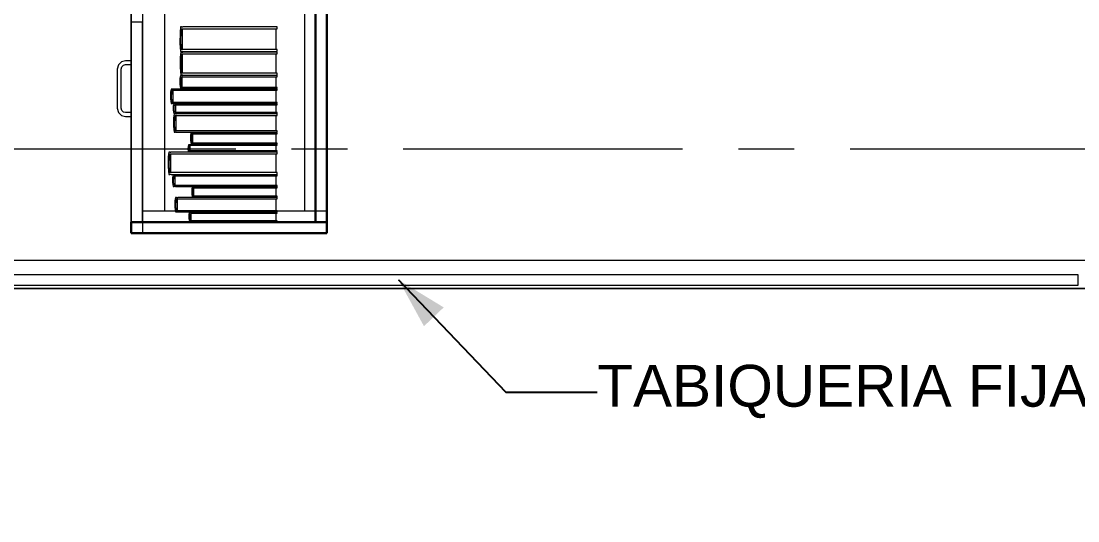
# Model space of a CAD drawing. Header units: inches. Extents: x -19 to 5698, y -728 to 92.
# Drawn here: x 118.461 to 120.353, y 29.283 to 30.179 of the extents above; entities that cross this region are included whole.
import ezdxf

# ---------------------------------------------------------------- set-up
doc = ezdxf.new("R2010")
doc.units = ezdxf.units.IN
doc.header["$MEASUREMENT"] = 0
doc.set_wipeout_variables(frame=1)
for name, pattern in [('Hidden Line', [0.195611, 0.141111, -0.0545]), ('Punto & Raya', [0.65, 0.5, -0.075, 0, -0.075]), ('Wipeout_Contour', [1, 0, -1])]:
    doc.linetypes.add(name, pattern=pattern)
doc.layers.get('0').update_dxf_attribs({"color": 61})
for name, color, linetype in [('02 _ ARQ _ ALB _ Ejes Generales', 251, 'Continuous'), ('02 _ ARQ _ ZON _ Espacio.3D', 7, 'Continuous'), ('08 _ STR _ EXT _ 09 Vigas', 251, 'Continuous'), ('Acabado - Muros', 7, 'Continuous'), ('Interior - Mobiliario', 7, 'Continuous'), ('Notas - Etiquetas', 7, 'Continuous')]:
    doc.layers.add(name, color=color, linetype=linetype)
doc.styles.add('Estilo_Generado_4', font='swisse.ttf')
doc.dimstyles.new('Estilo_Generado__8', dxfattribs={"dimtxt": 0.18, "dimasz": 0.0912, "dimexe": 0.18, "dimexo": 0.0625, "dimgap": 0, "dimtad": 0, "dimtih": 1, "dimtoh": 1, "dimdec": 4, "dimzin": 0, "dimdsep": 46, "dimcen": 0.09, "dimadec": 0, "dimazin": 0, "dimtfac": 1, "dimtdec": 4, "dimtmove": 0, "dimatfit": 3, "dimldrblk": 'ARROWHEAD_5', "dimfxl": 1, "dimtolj": 1, "dimtzin": 0, "dimarcsym": 0})

# ---------------------------------------------------------------- blocks, each defined once
blk = doc.blocks.new('ARROWHEAD_5')
at = {"linetype": 'Continuous', "lineweight": 0}
blk.add_hatch(color=0, dxfattribs=at).paths.add_polyline_path([(-1, 0.2679), (0, 0), (-1, -0.2679)])
at = {"color": 0, "linetype": 'Continuous', "lineweight": 0}
blk.add_line((0, 0), (-1, 0), dxfattribs=at)

msp = doc.modelspace()

# ---------------------------------------------------------------- linework, layer by layer
at = {"layer": '02 _ ARQ _ ZON _ Espacio.3D', "color": 254, "linetype": 'Continuous', "lineweight": 0, "flags": 128}
for points in [[(108.57, 31.0002), (112.57, 31.0001), (112.57, 29.6999), (115.57, 29.7), (115.57, 30.8002), (116.07, 30.8001), (116.07, 30.2), (116.67, 30.1999), (116.67, 29.7), (122.57, 29.7), (122.57, 30.2), (122.57, 30.6), (122.812, 30.6), (122.812, 39), (122.57, 39), (122.57, 39.75), (116.07, 39.75), (116.07, 39.65), (116.07, 39), (115.57, 39), (115.57, 39.4), (109.07, 39.4), (109.0699, 39), (108.5699, 39)], [(143.92, 27), (143.92, 29.7), (115.57, 29.7), (112.57, 29.7), (112.57, 17.4)]]:
    msp.add_lwpolyline(points, dxfattribs=at)
at = {"layer": 'Interior - Mobiliario', "color": 175, "linetype": 'Continuous', "lineweight": 13}
for p, q in [((118.6783, 31.2787), (118.6783, 29.8187)), ((118.9883, 29.8187), (118.9883, 31.2787)), ((118.6783, 31.2587), (118.6783, 29.8387)), ((118.7183, 29.8387), (118.7183, 31.2587)), ((118.9683, 31.2587), (118.9683, 29.8387)), ((118.6583, 30.1777), (118.6783, 30.1777)), ((118.7457, 30.1586), (118.7455, 30.1389)), ((118.7467, 30.1683), (118.7457, 30.1586)), ((118.7486, 30.1683), (118.7467, 30.1683)), ((118.7472, 30.1446), (118.7476, 30.1582)), ((118.7476, 30.1582), (118.7484, 30.1648)), ((118.7484, 30.1648), (118.9196, 30.1648)), ((118.7486, 30.1681), (118.7486, 30.1683)), ((118.7489, 30.1679), (118.7486, 30.1681)), ((118.7491, 30.1677), (118.7489, 30.1679)), ((118.7494, 30.1676), (118.7491, 30.1677)), ((118.7493, 30.1648), (118.7493, 30.1277)), ((118.7496, 30.1676), (118.7494, 30.1676)), ((118.7499, 30.1677), (118.7496, 30.1676)), ((118.7501, 30.1678), (118.7499, 30.1677)), ((118.7503, 30.1681), (118.7501, 30.1678)), ((118.7505, 30.1683), (118.7503, 30.1681)), ((118.9196, 30.1683), (118.7505, 30.1683)), ((118.9179, 30.1277), (118.9179, 30.1648)), ((118.9196, 30.1648), (118.9196, 30.1683)), ((118.7455, 30.1389), (118.7467, 30.1241)), ((118.7479, 30.131), (118.7472, 30.1446)), ((118.747, 30.1231), (118.7461, 30.1141)), ((118.7467, 30.1241), (118.7486, 30.1241)), ((118.7489, 30.1231), (118.747, 30.1231)), ((118.7484, 30.1277), (118.7479, 30.131)), ((118.748, 30.1137), (118.7487, 30.1198)), ((118.9196, 30.1277), (118.7484, 30.1277)), ((118.7486, 30.1241), (118.7487, 30.1244)), ((118.7487, 30.1244), (118.7489, 30.1246)), ((118.7487, 30.1198), (118.9196, 30.1198)), ((118.7489, 30.1246), (118.7492, 30.1248)), ((118.749, 30.123), (118.7489, 30.1231)), ((118.7492, 30.1227), (118.749, 30.123)), ((118.7492, 30.1248), (118.7494, 30.1249)), ((118.7494, 30.1225), (118.7492, 30.1227)), ((118.7494, 30.1249), (118.7497, 30.1249)), ((118.7497, 30.1224), (118.7494, 30.1225)), ((118.7496, 30.1198), (118.7496, 30.0853)), ((118.7497, 30.1249), (118.7499, 30.1248)), ((118.75, 30.1224), (118.7497, 30.1224)), ((118.7499, 30.1248), (118.7502, 30.1246)), ((118.7502, 30.1225), (118.75, 30.1224)), ((118.7502, 30.1246), (118.7504, 30.1243)), ((118.7504, 30.1227), (118.7502, 30.1225)), ((118.7504, 30.1243), (118.7505, 30.1241)), ((118.7507, 30.1229), (118.7504, 30.1227)), ((118.7505, 30.1241), (118.9196, 30.1241)), ((118.7508, 30.1231), (118.7507, 30.1229)), ((118.9196, 30.1231), (118.7508, 30.1231)), ((118.9179, 30.0853), (118.9179, 30.1198)), ((118.9196, 30.1241), (118.9196, 30.1277)), ((118.9196, 30.1198), (118.9196, 30.1231)), ((118.6353, 30.1002), (118.6333, 30.0927)), ((118.6408, 30.1057), (118.6353, 30.1002)), ((118.6483, 30.1077), (118.6408, 30.1057)), ((118.6414, 30.0967), (118.6443, 30.0996)), ((118.6443, 30.0996), (118.6483, 30.1007)), ((118.6583, 30.1077), (118.6483, 30.1077)), ((118.6483, 30.1007), (118.6583, 30.1007)), ((118.6583, 30.1007), (118.6583, 30.1077)), ((118.7461, 30.1141), (118.7459, 30.0957)), ((118.7475, 30.101), (118.748, 30.1137)), ((118.7482, 30.0884), (118.7475, 30.101)), ((118.6333, 30.0927), (118.6333, 30.0227)), ((118.6403, 30.0927), (118.6414, 30.0967)), ((118.6403, 30.0227), (118.6403, 30.0927)), ((118.7464, 30.081), (118.7455, 30.0759)), ((118.7459, 30.0957), (118.747, 30.082)), ((118.7483, 30.081), (118.7464, 30.081)), ((118.747, 30.082), (118.7489, 30.082)), ((118.7474, 30.0757), (118.7482, 30.0791)), ((118.7487, 30.0853), (118.7482, 30.0884)), ((118.7482, 30.0791), (118.9196, 30.0791)), ((118.7484, 30.0809), (118.7483, 30.081)), ((118.7486, 30.0807), (118.7484, 30.0809)), ((118.7489, 30.0806), (118.7486, 30.0807)), ((118.9196, 30.0853), (118.7487, 30.0853)), ((118.7489, 30.082), (118.749, 30.0822)), ((118.7491, 30.0806), (118.7489, 30.0806)), ((118.749, 30.0822), (118.7493, 30.0824)), ((118.749, 30.0791), (118.749, 30.0597)), ((118.7494, 30.0806), (118.7491, 30.0806)), ((118.7493, 30.0824), (118.7495, 30.0826)), ((118.7496, 30.0806), (118.7494, 30.0806)), ((118.7495, 30.0826), (118.7498, 30.0827)), ((118.7499, 30.0807), (118.7496, 30.0806)), ((118.7498, 30.0827), (118.75, 30.0826)), ((118.7501, 30.0808), (118.7499, 30.0807)), ((118.75, 30.0826), (118.7503, 30.0826)), ((118.7502, 30.081), (118.7501, 30.0808)), ((118.9196, 30.081), (118.7502, 30.081)), ((118.7503, 30.0826), (118.7505, 30.0824)), ((118.7505, 30.0824), (118.7507, 30.0821)), ((118.7507, 30.0821), (118.7508, 30.082)), ((118.7508, 30.082), (118.9196, 30.082)), ((118.9179, 30.0597), (118.9179, 30.0791)), ((118.9196, 30.082), (118.9196, 30.0853)), ((118.9196, 30.0791), (118.9196, 30.081)), ((118.7455, 30.0759), (118.7453, 30.0656)), ((118.7453, 30.0656), (118.7464, 30.0579)), ((118.7469, 30.0686), (118.7474, 30.0757)), ((118.7476, 30.0615), (118.7469, 30.0686)), ((118.7482, 30.0597), (118.7476, 30.0615)), ((118.9196, 30.0597), (118.7482, 30.0597)), ((118.9196, 30.0579), (118.9196, 30.0597)), ((118.7289, 30.0512), (118.7287, 30.0397)), ((118.7299, 30.0569), (118.7289, 30.0512)), ((118.732, 30.0569), (118.7299, 30.0569)), ((118.7305, 30.043), (118.731, 30.051)), ((118.7313, 30.0351), (118.7305, 30.043)), ((118.731, 30.051), (118.7318, 30.0548)), ((118.7318, 30.0548), (118.9196, 30.0548)), ((118.7321, 30.0568), (118.732, 30.0569)), ((118.7323, 30.0566), (118.7321, 30.0568)), ((118.7326, 30.0565), (118.7323, 30.0566)), ((118.7329, 30.0565), (118.7326, 30.0565)), ((118.7328, 30.0548), (118.7328, 30.0332)), ((118.7332, 30.0564), (118.7329, 30.0565)), ((118.7334, 30.0565), (118.7332, 30.0564)), ((118.7337, 30.0566), (118.7334, 30.0565)), ((118.7339, 30.0567), (118.7337, 30.0566)), ((118.7341, 30.0569), (118.7339, 30.0567)), ((118.9196, 30.0569), (118.7341, 30.0569)), ((118.7464, 30.0579), (118.7483, 30.0579)), ((118.7483, 30.0579), (118.7485, 30.058)), ((118.7485, 30.058), (118.7487, 30.0581)), ((118.7487, 30.0581), (118.7489, 30.0582)), ((118.7489, 30.0582), (118.7492, 30.0583)), ((118.7492, 30.0583), (118.7494, 30.0583)), ((118.7494, 30.0583), (118.7497, 30.0582)), ((118.7497, 30.0582), (118.7499, 30.0581)), ((118.7499, 30.0581), (118.7501, 30.058)), ((118.7501, 30.058), (118.7502, 30.0579)), ((118.7502, 30.0579), (118.9196, 30.0579)), ((118.9177, 30.0332), (118.9177, 30.0548)), ((118.9196, 30.0548), (118.9196, 30.0569)), ((118.6333, 30.0227), (118.6353, 30.0152)), ((118.6414, 30.0187), (118.6403, 30.0227)), ((118.7287, 30.0397), (118.7299, 30.0311)), ((118.7299, 30.0311), (118.732, 30.0311)), ((118.7318, 30.0332), (118.7313, 30.0351)), ((118.9196, 30.0332), (118.7318, 30.0332)), ((118.732, 30.0311), (118.7322, 30.0313)), ((118.7322, 30.0313), (118.7324, 30.0314)), ((118.7324, 30.0314), (118.7327, 30.0315)), ((118.7327, 30.0315), (118.7329, 30.0316)), ((118.7329, 30.0316), (118.7332, 30.0316)), ((118.7332, 30.0316), (118.7335, 30.0315)), ((118.7335, 30.0265), (118.7332, 30.019)), ((118.7335, 30.0315), (118.7338, 30.0314)), ((118.7345, 30.0301), (118.7335, 30.0265)), ((118.7338, 30.0314), (118.734, 30.0312)), ((118.734, 30.0312), (118.7341, 30.0311)), ((118.7341, 30.0311), (118.9196, 30.0311)), ((118.7365, 30.0301), (118.7345, 30.0301)), ((118.735, 30.0211), (118.7355, 30.0263)), ((118.7355, 30.0263), (118.7363, 30.0288)), ((118.7363, 30.0288), (118.9196, 30.0288)), ((118.7366, 30.0301), (118.7365, 30.0301)), ((118.7368, 30.03), (118.7366, 30.0301)), ((118.7371, 30.0299), (118.7368, 30.03)), ((118.7374, 30.0299), (118.7371, 30.0299)), ((118.7373, 30.0288), (118.7373, 30.0147)), ((118.7376, 30.0299), (118.7374, 30.0299)), ((118.7379, 30.0299), (118.7376, 30.0299)), ((118.7382, 30.0299), (118.7379, 30.0299)), ((118.7384, 30.03), (118.7382, 30.0299)), ((118.7385, 30.0301), (118.7384, 30.03)), ((118.9196, 30.0301), (118.7385, 30.0301)), ((118.9178, 30.0147), (118.9178, 30.0288)), ((118.9196, 30.0311), (118.9196, 30.0332)), ((118.9196, 30.0288), (118.9196, 30.0301)), ((118.6353, 30.0152), (118.6408, 30.0097)), ((118.6408, 30.0097), (118.6483, 30.0077)), ((118.6443, 30.0158), (118.6414, 30.0187)), ((118.6483, 30.0147), (118.6443, 30.0158)), ((118.6583, 30.0147), (118.6483, 30.0147)), ((118.6483, 30.0077), (118.6583, 30.0077)), ((118.6583, 30.0077), (118.6583, 30.0147)), ((118.7332, 30.019), (118.7345, 30.0134)), ((118.7343, 30.0052), (118.7341, 29.9905)), ((118.7353, 30.0124), (118.7343, 30.0052)), ((118.7345, 30.0134), (118.7365, 30.0134)), ((118.7358, 30.016), (118.735, 30.0211)), ((118.7373, 30.0124), (118.7353, 30.0124)), ((118.7363, 30.0147), (118.7358, 30.016)), ((118.7358, 29.9947), (118.7363, 30.0048)), ((118.9196, 30.0147), (118.7363, 30.0147)), ((118.7363, 30.0048), (118.7371, 30.0097)), ((118.7365, 30.0134), (118.7366, 30.0135)), ((118.7366, 30.0135), (118.7369, 30.0136)), ((118.7369, 30.0136), (118.7371, 30.0136)), ((118.7371, 30.0136), (118.7374, 30.0136)), ((118.7371, 30.0097), (118.9196, 30.0097)), ((118.7374, 30.0122), (118.7373, 30.0124)), ((118.7374, 30.0136), (118.7377, 30.0136)), ((118.7376, 30.012), (118.7374, 30.0122)), ((118.7379, 30.0119), (118.7376, 30.012)), ((118.7377, 30.0136), (118.738, 30.0136)), ((118.7382, 30.0118), (118.7379, 30.0119)), ((118.738, 30.0136), (118.7382, 30.0135)), ((118.7381, 30.0097), (118.7381, 29.9822)), ((118.7382, 30.0135), (118.7384, 30.0134)), ((118.7384, 30.0118), (118.7382, 30.0118)), ((118.7384, 30.0134), (118.7385, 30.0134)), ((118.7387, 30.0119), (118.7384, 30.0118)), ((118.7385, 30.0134), (118.9196, 30.0134)), ((118.739, 30.012), (118.7387, 30.0119)), ((118.7392, 30.0122), (118.739, 30.012)), ((118.7393, 30.0124), (118.7392, 30.0122)), ((118.9196, 30.0124), (118.7393, 30.0124)), ((118.9178, 29.9822), (118.9178, 30.0097)), ((118.9196, 30.0134), (118.9196, 30.0147)), ((118.9196, 30.0097), (118.9196, 30.0124)), ((118.7341, 29.9905), (118.7353, 29.9796)), ((118.7366, 29.9847), (118.7358, 29.9947)), ((118.7371, 29.9822), (118.7366, 29.9847)), ((118.7353, 29.9796), (118.7373, 29.9796)), ((118.9196, 29.9822), (118.7371, 29.9822)), ((118.7373, 29.9796), (118.7375, 29.9797)), ((118.7375, 29.9797), (118.7377, 29.9799)), ((118.7377, 29.9799), (118.7379, 29.9801)), ((118.7379, 29.9801), (118.7382, 29.9801)), ((118.7382, 29.9801), (118.7385, 29.9801)), ((118.7385, 29.9801), (118.7388, 29.98)), ((118.7388, 29.98), (118.739, 29.9799)), ((118.739, 29.9799), (118.7392, 29.9797)), ((118.7392, 29.9797), (118.7393, 29.9796)), ((118.7393, 29.9796), (118.9196, 29.9796)), ((118.7647, 29.9741), (118.7645, 29.965)), ((118.7645, 29.965), (118.7655, 29.9582)), ((118.7655, 29.9786), (118.7647, 29.9741)), ((118.7672, 29.9786), (118.7655, 29.9786)), ((118.766, 29.9676), (118.7664, 29.9739)), ((118.7666, 29.9614), (118.766, 29.9676)), ((118.7664, 29.9739), (118.7671, 29.9769)), ((118.7671, 29.9769), (118.9196, 29.9769)), ((118.7673, 29.9785), (118.7672, 29.9786)), ((118.7675, 29.9784), (118.7673, 29.9785)), ((118.7677, 29.9783), (118.7675, 29.9784)), ((118.7679, 29.9782), (118.7677, 29.9783)), ((118.7678, 29.9769), (118.7678, 29.9598)), ((118.7681, 29.9782), (118.7679, 29.9782)), ((118.7684, 29.9783), (118.7681, 29.9782)), ((118.7686, 29.9783), (118.7684, 29.9783)), ((118.7688, 29.9785), (118.7686, 29.9783)), ((118.7689, 29.9786), (118.7688, 29.9785)), ((118.9196, 29.9786), (118.7689, 29.9786)), ((118.9181, 29.9598), (118.9181, 29.9769)), ((118.9196, 29.9796), (118.9196, 29.9822)), ((118.9196, 29.9769), (118.9196, 29.9786)), ((118.7601, 29.9546), (118.7599, 29.9492)), ((118.7599, 29.9492), (118.761, 29.9452)), ((118.761, 29.9572), (118.7601, 29.9546)), ((118.7627, 29.9572), (118.761, 29.9572)), ((118.7615, 29.9507), (118.7619, 29.9544)), ((118.7621, 29.947), (118.7615, 29.9507)), ((118.7619, 29.9544), (118.7626, 29.9562)), ((118.7626, 29.9461), (118.7621, 29.947)), ((118.7626, 29.9562), (118.9196, 29.9562)), ((118.9196, 29.9461), (118.7626, 29.9461)), ((118.7628, 29.9571), (118.7627, 29.9572)), ((118.763, 29.9571), (118.7628, 29.9571)), ((118.7632, 29.957), (118.763, 29.9571)), ((118.7635, 29.957), (118.7632, 29.957)), ((118.7634, 29.9562), (118.7634, 29.9461)), ((118.7637, 29.957), (118.7635, 29.957)), ((118.7639, 29.957), (118.7637, 29.957)), ((118.7642, 29.9571), (118.7639, 29.957)), ((118.7644, 29.9571), (118.7642, 29.9571)), ((118.7645, 29.9572), (118.7644, 29.9571)), ((118.9196, 29.9572), (118.7645, 29.9572)), ((118.7655, 29.9582), (118.7672, 29.9582)), ((118.7671, 29.9598), (118.7666, 29.9614)), ((118.9196, 29.9598), (118.7671, 29.9598)), ((118.7672, 29.9582), (118.7673, 29.9583)), ((118.7673, 29.9583), (118.7675, 29.9584)), ((118.7675, 29.9584), (118.7677, 29.9585)), ((118.7677, 29.9585), (118.768, 29.9585)), ((118.768, 29.9585), (118.7682, 29.9585)), ((118.7682, 29.9585), (118.7684, 29.9585)), ((118.7684, 29.9585), (118.7686, 29.9584)), ((118.7686, 29.9584), (118.7688, 29.9583)), ((118.7688, 29.9583), (118.7689, 29.9582)), ((118.7689, 29.9582), (118.9196, 29.9582)), ((118.918, 29.9461), (118.918, 29.9562)), ((118.9196, 29.9582), (118.9196, 29.9598)), ((118.9196, 29.9562), (118.9196, 29.9572)), ((118.9196, 29.9452), (118.9196, 29.9461)), ((118.7246, 29.9354), (118.7243, 29.9175)), ((118.7256, 29.9442), (118.7246, 29.9354)), ((118.7277, 29.9442), (118.7256, 29.9442)), ((118.7262, 29.9226), (118.7267, 29.9349)), ((118.7267, 29.9349), (118.7276, 29.9409)), ((118.7276, 29.9409), (118.9196, 29.9409)), ((118.7278, 29.944), (118.7277, 29.9442)), ((118.7281, 29.9438), (118.7278, 29.944)), ((118.7284, 29.9436), (118.7281, 29.9438)), ((118.7286, 29.9435), (118.7284, 29.9436)), ((118.7285, 29.9409), (118.7285, 29.9073)), ((118.7289, 29.9435), (118.7286, 29.9435)), ((118.7292, 29.9436), (118.7289, 29.9435)), ((118.7295, 29.9437), (118.7292, 29.9436)), ((118.7297, 29.9439), (118.7295, 29.9437)), ((118.7299, 29.9442), (118.7297, 29.9439)), ((118.9196, 29.9442), (118.7299, 29.9442)), ((118.761, 29.9452), (118.7627, 29.9452)), ((118.7627, 29.9452), (118.7629, 29.9452)), ((118.7629, 29.9452), (118.7631, 29.9453)), ((118.7631, 29.9453), (118.7633, 29.9453)), ((118.7633, 29.9453), (118.7635, 29.9454)), ((118.7635, 29.9454), (118.7638, 29.9454)), ((118.7638, 29.9454), (118.764, 29.9453)), ((118.764, 29.9453), (118.7642, 29.9453)), ((118.7642, 29.9453), (118.7644, 29.9452)), ((118.7644, 29.9452), (118.7645, 29.9452)), ((118.7645, 29.9452), (118.9196, 29.9452)), ((118.9177, 29.9073), (118.9177, 29.9409)), ((118.9196, 29.9409), (118.9196, 29.9442)), ((118.7243, 29.9175), (118.7256, 29.9041)), ((118.727, 29.9103), (118.7262, 29.9226)), ((118.7276, 29.9073), (118.727, 29.9103)), ((118.7256, 29.9041), (118.7277, 29.9041)), ((118.9196, 29.9073), (118.7276, 29.9073)), ((118.7277, 29.9041), (118.7279, 29.9043)), ((118.7279, 29.9043), (118.7281, 29.9045)), ((118.7281, 29.9045), (118.7284, 29.9047)), ((118.7284, 29.9047), (118.7287, 29.9048)), ((118.7287, 29.9048), (118.729, 29.9048)), ((118.729, 29.9048), (118.7293, 29.9047)), ((118.7293, 29.9047), (118.7295, 29.9045)), ((118.7295, 29.9045), (118.7298, 29.9043)), ((118.7298, 29.9043), (118.7299, 29.9041)), ((118.7299, 29.9041), (118.9196, 29.9041)), ((118.7324, 29.8986), (118.7321, 29.8895)), ((118.7321, 29.8895), (118.7334, 29.8826)), ((118.7334, 29.9031), (118.7324, 29.8986)), ((118.7354, 29.9031), (118.7334, 29.9031)), ((118.7339, 29.8921), (118.7344, 29.8984)), ((118.7347, 29.8858), (118.7339, 29.8921)), ((118.7344, 29.8984), (118.7353, 29.9015)), ((118.7353, 29.9015), (118.9196, 29.9015)), ((118.7355, 29.903), (118.7354, 29.9031)), ((118.7358, 29.9029), (118.7355, 29.903)), ((118.736, 29.9028), (118.7358, 29.9029)), ((118.7363, 29.9028), (118.736, 29.9028)), ((118.7362, 29.9015), (118.7362, 29.8843)), ((118.7366, 29.9028), (118.7363, 29.9028)), ((118.7368, 29.9028), (118.7366, 29.9028)), ((118.7371, 29.9029), (118.7368, 29.9028)), ((118.7373, 29.903), (118.7371, 29.9029)), ((118.7375, 29.9031), (118.7373, 29.903)), ((118.9196, 29.9031), (118.7375, 29.9031)), ((118.9178, 29.8843), (118.9178, 29.9015)), ((118.9196, 29.9041), (118.9196, 29.9073)), ((118.9196, 29.9015), (118.9196, 29.9031)), ((118.7334, 29.8826), (118.7354, 29.8826)), ((118.7353, 29.8843), (118.7347, 29.8858)), ((118.9196, 29.8843), (118.7353, 29.8843)), ((118.7354, 29.8826), (118.7356, 29.8828)), ((118.7356, 29.8828), (118.7358, 29.8829)), ((118.7358, 29.8829), (118.7361, 29.883)), ((118.7361, 29.883), (118.7363, 29.883)), ((118.7363, 29.883), (118.7366, 29.883)), ((118.7366, 29.883), (118.7369, 29.8829)), ((118.7369, 29.8829), (118.7371, 29.8829)), ((118.7371, 29.8829), (118.7374, 29.8827)), ((118.7374, 29.8827), (118.7375, 29.8826)), ((118.7375, 29.8826), (118.9196, 29.8826)), ((118.7669, 29.8777), (118.7667, 29.8695)), ((118.7677, 29.8816), (118.7669, 29.8777)), ((118.7693, 29.8816), (118.7677, 29.8816)), ((118.7681, 29.8719), (118.7685, 29.8775)), ((118.7688, 29.8663), (118.7681, 29.8719)), ((118.7685, 29.8775), (118.7692, 29.8802)), ((118.7692, 29.8802), (118.9196, 29.8802)), ((118.7694, 29.8816), (118.7693, 29.8816)), ((118.7696, 29.8815), (118.7694, 29.8816)), ((118.7698, 29.8814), (118.7696, 29.8815)), ((118.77, 29.8813), (118.7698, 29.8814)), ((118.7703, 29.8813), (118.77, 29.8813)), ((118.77, 29.8802), (118.77, 29.8649)), ((118.7705, 29.8814), (118.7703, 29.8813)), ((118.7707, 29.8814), (118.7705, 29.8814)), ((118.7709, 29.8816), (118.7707, 29.8814)), ((118.771, 29.8816), (118.7709, 29.8816)), ((118.9196, 29.8816), (118.771, 29.8816)), ((118.9181, 29.8649), (118.9181, 29.8802)), ((118.9196, 29.8826), (118.9196, 29.8843)), ((118.9196, 29.8802), (118.9196, 29.8816)), ((118.7367, 29.8568), (118.7364, 29.8454)), ((118.7376, 29.8625), (118.7367, 29.8568)), ((118.7396, 29.8625), (118.7376, 29.8625)), ((118.7382, 29.8487), (118.7386, 29.8566)), ((118.7386, 29.8566), (118.7395, 29.8604)), ((118.7395, 29.8604), (118.9196, 29.8604)), ((118.7397, 29.8624), (118.7396, 29.8625)), ((118.74, 29.8622), (118.7397, 29.8624)), ((118.7402, 29.8621), (118.74, 29.8622)), ((118.7405, 29.862), (118.7402, 29.8621)), ((118.7404, 29.8604), (118.7404, 29.8389)), ((118.7407, 29.862), (118.7405, 29.862)), ((118.741, 29.8621), (118.7407, 29.862)), ((118.7413, 29.8622), (118.741, 29.8621)), ((118.7415, 29.8623), (118.7413, 29.8622)), ((118.7416, 29.8625), (118.7415, 29.8623)), ((118.9196, 29.8625), (118.7416, 29.8625)), ((118.7667, 29.8695), (118.7677, 29.8635)), ((118.7677, 29.8635), (118.7693, 29.8635)), ((118.7692, 29.8649), (118.7688, 29.8663)), ((118.9196, 29.8649), (118.7692, 29.8649)), ((118.7693, 29.8635), (118.7695, 29.8636)), ((118.7695, 29.8636), (118.7697, 29.8637)), ((118.7697, 29.8637), (118.7699, 29.8637)), ((118.7699, 29.8637), (118.7701, 29.8638)), ((118.7701, 29.8638), (118.7703, 29.8638)), ((118.7703, 29.8638), (118.7705, 29.8637)), ((118.7705, 29.8637), (118.7707, 29.8636)), ((118.7707, 29.8636), (118.7709, 29.8635)), ((118.7709, 29.8635), (118.771, 29.8635)), ((118.771, 29.8635), (118.9196, 29.8635)), ((118.9178, 29.8389), (118.9178, 29.8604)), ((118.9196, 29.8635), (118.9196, 29.8649)), ((118.9196, 29.8604), (118.9196, 29.8625)), ((118.6783, 29.8387), (118.7183, 29.8387)), ((118.7183, 29.8387), (118.9683, 29.8387)), ((118.7364, 29.8454), (118.7376, 29.8368)), ((118.7376, 29.8368), (118.7396, 29.8368)), ((118.7389, 29.8408), (118.7382, 29.8487)), ((118.7395, 29.8389), (118.7389, 29.8408)), ((118.9196, 29.8389), (118.7395, 29.8389)), ((118.7396, 29.8368), (118.7398, 29.8369)), ((118.7398, 29.8369), (118.74, 29.8371)), ((118.74, 29.8371), (118.7403, 29.8372)), ((118.7403, 29.8372), (118.7405, 29.8372)), ((118.7405, 29.8372), (118.7408, 29.8372)), ((118.7408, 29.8372), (118.7411, 29.8372)), ((118.7411, 29.8372), (118.7413, 29.8371)), ((118.7413, 29.8371), (118.7415, 29.8369)), ((118.7415, 29.8369), (118.7416, 29.8368)), ((118.7416, 29.8368), (118.9196, 29.8368)), ((118.7626, 29.8358), (118.7617, 29.8323)), ((118.7643, 29.8358), (118.7626, 29.8358)), ((118.7634, 29.8321), (118.7642, 29.8345)), ((118.7642, 29.8345), (118.9196, 29.8345)), ((118.7644, 29.8357), (118.7643, 29.8358)), ((118.7646, 29.8356), (118.7644, 29.8357)), ((118.7648, 29.8356), (118.7646, 29.8356)), ((118.765, 29.8355), (118.7648, 29.8356)), ((118.7653, 29.8355), (118.765, 29.8355)), ((118.7655, 29.8356), (118.7653, 29.8355)), ((118.7657, 29.8356), (118.7655, 29.8356)), ((118.7659, 29.8357), (118.7657, 29.8356)), ((118.766, 29.8358), (118.7659, 29.8357)), ((118.9196, 29.8358), (118.766, 29.8358)), ((118.9196, 29.8368), (118.9196, 29.8389)), ((118.9196, 29.8345), (118.9196, 29.8358)), ((118.6783, 29.8187), (118.9883, 29.8187))]:
    msp.add_line(p, q, dxfattribs=at)

# ---------------------------------------------------------------- texts
at = {"layer": 'Notas - Etiquetas', "color": 171, "linetype": 'Continuous', "lineweight": 13, "insert": (119.4926, 29.5142), "char_height": 0.075, "attachment_point": 4, "style": 'Estilo_Generado_4'}
msp.add_mtext('\\A1;{\\pql;\\fSwis721 Ex BT|b0|i0|c0|p34;TABIQUERIA FIJA 2 (VER DETALLE)\\fSwis721 Ex BT|b0|i0|c0|p34; }', dxfattribs=at)

# ---------------------------------------------------------------- next in the draw order: wipeouts: each hides what was drawn before it
at = {"color": 254, "linetype": 'Wipeout_Contour', "lineweight": 0, "ltscale": 4989.555766}
msp.add_wipeout([(118.27, 29.75), (118.27, 29.7), (120.353, 29.7), (120.353, 29.733), (120.3695, 29.733), (120.3695, 29.75)], dxfattribs=at).dxf.layer = 'Acabado - Muros'
at = {"color": 254, "linetype": 'Wipeout_Contour', "lineweight": 0, "ltscale": 3324.477485}
msp.add_wipeout([(118.9883, 31.2787), (118.9883, 29.8187), (119.0083, 29.8187), (119.0083, 31.2787)], dxfattribs=at).dxf.layer = 'Interior - Mobiliario'

# ---------------------------------------------------------------- next in the draw order: linework, layer by layer
at = {"layer": '02 _ ARQ _ ALB _ Ejes Generales', "color": 251, "linetype": 'Punto & Raya', "lineweight": 13, "true_color": 0x636466}
msp.add_line((98.3454, 29.95), (147.07, 29.95), dxfattribs=at)
at = {"layer": 'Acabado - Muros', "color": 251, "linetype": 'Continuous', "lineweight": 13, "flags": 128}
for points in [[(122.47, 29.75), (120.3695, 29.75), (118.27, 29.75)], [(120.353, 29.7), (118.27, 29.7)]]:
    msp.add_lwpolyline(points, dxfattribs=at)
at = {"layer": 'Interior - Mobiliario', "color": 175, "linetype": 'Continuous', "lineweight": 30}
for p, q in [((118.9883, 29.8187), (118.9883, 31.2787)), ((119.0083, 29.8187), (119.0083, 31.2787)), ((118.9883, 29.8187), (119.0083, 29.8187))]:
    msp.add_line(p, q, dxfattribs=at)
at = {"layer": 'Interior - Mobiliario', "color": 175, "linetype": 'Continuous', "lineweight": 13}
for p, q in [((118.9883, 31.2787), (118.9883, 29.8187)), ((119.0083, 29.8187), (119.0083, 31.2787)), ((119.0083, 29.8387), (119.0083, 31.2587)), ((118.9683, 29.8387), (119.0083, 29.8387)), ((118.9883, 29.8187), (119.0083, 29.8187))]:
    msp.add_line(p, q, dxfattribs=at)

# ---------------------------------------------------------------- next in the draw order: wipeouts: each hides what was drawn before it
at = {"color": 254, "linetype": 'Wipeout_Contour', "lineweight": 0, "ltscale": 3325.607229}
msp.add_wipeout([(118.27, 29.705), (120.353, 29.705), (120.353, 29.725), (118.27, 29.725)], dxfattribs=at).dxf.layer = 'Acabado - Muros'
at = {"color": 254, "linetype": 'Wipeout_Contour', "lineweight": 0, "ltscale": 3323.709197}
msp.add_wipeout([(118.6583, 29.8187), (118.6583, 29.7987), (119.0083, 29.7987), (119.0083, 29.8187)], dxfattribs=at).dxf.layer = 'Interior - Mobiliario'

# ---------------------------------------------------------------- next in the draw order: linework, layer by layer
at = {"layer": '08 _ STR _ EXT _ 09 Vigas', "color": 251, "linetype": 'Hidden Line', "lineweight": 13, "true_color": 0x636466}
msp.add_line((102.07, 29.7), (122.57, 29.7), dxfattribs=at)
at = {"layer": 'Acabado - Muros', "color": 7, "linetype": 'Continuous', "lineweight": 13, "flags": 128}
msp.add_lwpolyline([(118.27, 29.705), (118.27, 29.725), (120.353, 29.725), (120.353, 29.705)], close=True, dxfattribs=at)
at = {"layer": 'Interior - Mobiliario', "color": 175, "linetype": 'Continuous', "lineweight": 13}
for p, q in [((118.6583, 29.7987), (118.6583, 31.2987)), ((119.0083, 31.2987), (119.0083, 29.7987)), ((118.6583, 31.2787), (118.6583, 29.8187)), ((118.6583, 31.2787), (118.6583, 29.8187)), ((118.6783, 31.2787), (118.6783, 29.8187)), ((118.6783, 31.2787), (118.6783, 29.8187)), ((118.9883, 29.8187), (118.9883, 31.2787)), ((118.9883, 29.8187), (118.9883, 31.2787)), ((118.9883, 29.8187), (118.9883, 31.2787)), ((119.0083, 29.8187), (119.0083, 31.2787)), ((118.6583, 29.8187), (118.6583, 30.1777)), ((118.6783, 29.8187), (118.6783, 30.1777)), ((118.6783, 29.8387), (118.6783, 29.7987)), ((118.7649, 29.8345), (118.7649, 29.821)), ((118.9181, 29.821), (118.9181, 29.8345)), ((119.0083, 29.7987), (119.0083, 29.8387)), ((119.0083, 29.8187), (118.6583, 29.8187)), ((118.6583, 29.8187), (118.6583, 29.7987)), ((118.6583, 29.8187), (119.0083, 29.8187)), ((118.6583, 29.8187), (118.9883, 29.8187)), ((118.6583, 29.8187), (118.6783, 29.8187)), ((118.6783, 29.8187), (118.9883, 29.8187)), ((118.6783, 29.8187), (118.9883, 29.8187)), ((118.7617, 29.8323), (118.7615, 29.8251)), ((118.7615, 29.8251), (118.7626, 29.8197)), ((118.7626, 29.8197), (118.7643, 29.8197)), ((118.763, 29.8271), (118.7634, 29.8321)), ((118.7637, 29.8222), (118.763, 29.8271)), ((118.7642, 29.821), (118.7637, 29.8222)), ((118.9196, 29.821), (118.7642, 29.821)), ((118.7643, 29.8197), (118.7644, 29.8198)), ((118.7644, 29.8198), (118.7646, 29.8199)), ((118.7646, 29.8199), (118.7648, 29.8199)), ((118.7648, 29.8199), (118.7651, 29.82)), ((118.7651, 29.82), (118.7653, 29.82)), ((118.7653, 29.82), (118.7655, 29.8199)), ((118.7655, 29.8199), (118.7657, 29.8198)), ((118.7657, 29.8198), (118.7659, 29.8197)), ((118.7659, 29.8197), (118.766, 29.8197)), ((118.766, 29.8197), (118.9196, 29.8197)), ((118.9196, 29.8197), (118.9196, 29.821)), ((119.0083, 29.7987), (119.0083, 29.8187)), ((118.6583, 29.7987), (119.0083, 29.7987)), ((119.0083, 29.7987), (118.6583, 29.7987)), ((118.6783, 29.7987), (119.0083, 29.7987))]:
    msp.add_line(p, q, dxfattribs=at)
at = {"layer": 'Interior - Mobiliario', "color": 175, "linetype": 'Continuous', "lineweight": 30}
for p, q in [((118.6583, 29.8187), (119.0083, 29.8187)), ((118.6583, 29.7987), (118.6583, 29.8187)), ((119.0083, 29.7987), (119.0083, 29.8187)), ((118.6583, 29.7987), (119.0083, 29.7987))]:
    msp.add_line(p, q, dxfattribs=at)

# ---------------------------------------------------------------- next in the draw order: leaders
at = {"layer": 'Notas - Etiquetas', "color": 144, "linetype": 'Continuous', "lineweight": 13, "annotation_type": 0, "has_hookline": 1, "hookline_direction": 0, "text_width": 1.9482}
msp.add_leader([(119.1371, 29.715), (119.3287, 29.5142), (119.4926, 29.5142)], dimstyle='Estilo_Generado__8', dxfattribs=at)

doc.saveas('drawing.dxf')
